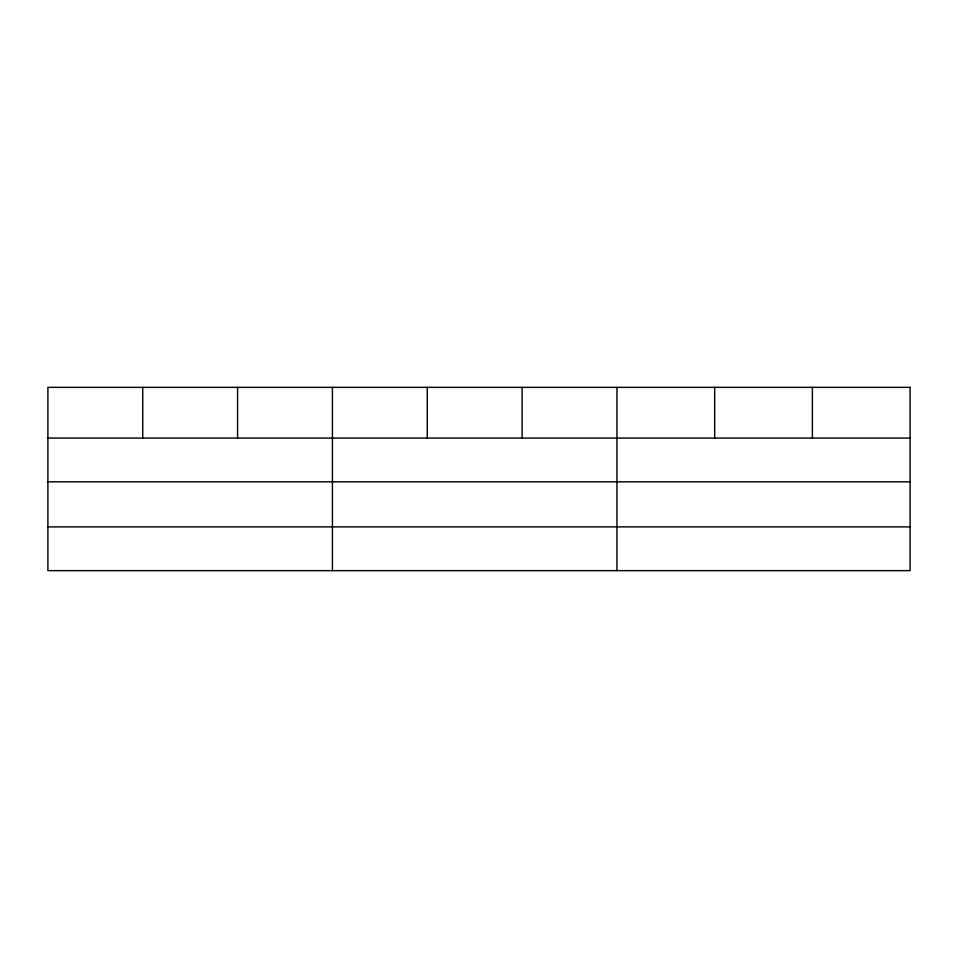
<?xml version="1.0" encoding="UTF-8"?>
<svg xmlns="http://www.w3.org/2000/svg" width="958" height="958" viewBox="0 0 958 958"><rect width="100%" height="100%" fill="white"/><g stroke="black" fill="none" stroke-linecap="round" stroke-linejoin="round"><path stroke-width="1.44" d="M47.9 438.069L910.1 438.069M47.9 481.826L910.1 481.826M47.9 526.888L910.1 526.888M812.384 387.355L812.384 438.069M714.668 387.355L714.668 438.069M616.952 387.355L616.952 570.645M522.11 387.355L522.11 438.069M427.268 387.355L427.268 438.069M332.426 387.355L332.426 570.645M237.584 387.355L237.584 438.069M142.742 387.355L142.742 438.069M910.1 387.355L47.9 387.355L47.9 570.645L910.1 570.645L910.1 387.355"/></g></svg>
